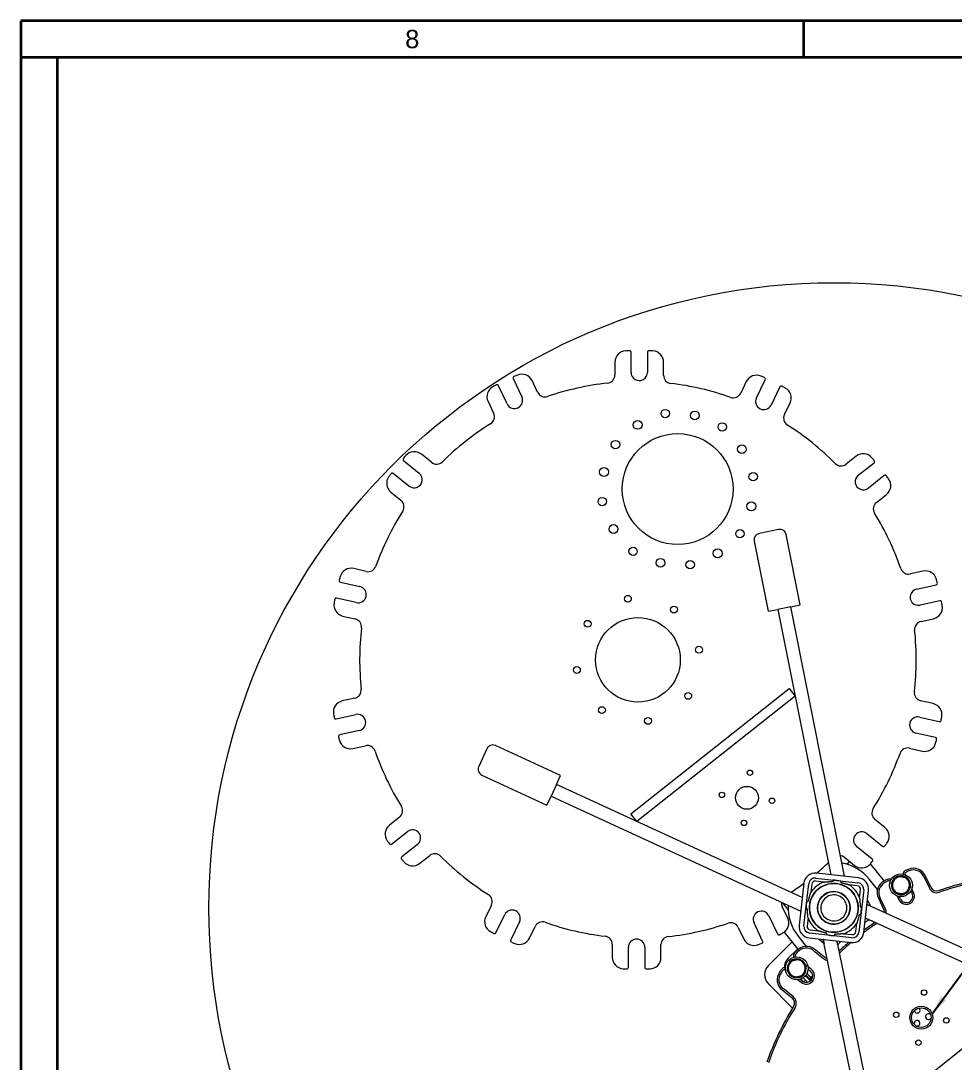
# Model space of a CAD drawing. Header units: inches. Extents: x 19 to 503, y 7 to 322.
# Drawn here: x 18.7 to 90.4, y 242.6 to 322.5 of the extents above; entities that cross this region are included whole.
import ezdxf

# ---------------------------------------------------------------- set-up
doc = ezdxf.new("R2010")
doc.units = ezdxf.units.IN
doc.header["$LTSCALE"] = 15
doc.header["$MEASUREMENT"] = 0
doc.layers.get('0').update_dxf_attribs({"lineweight": 25})
for name, color, linetype, lineweight in [('Border', 7, 'Continuous', 35), ('Dimension (ANSI)', 7, 'Continuous', 25), ('Symbol (ANSI)', 7, 'Continuous', 25), ('Visible', 7, 'Continuous', 18)]:
    doc.layers.add(name, color=color, linetype=linetype, lineweight=lineweight)
doc.styles.add('MEMCOR Medium', font='arial.ttf')
doc.styles.add('Standard A-B-C', font='arial.ttf')
doc.styles.add('Standard D-E', font='arial.ttf')
doc.dimstyles.new('Default (ANSI)', dxfattribs={"dimscale": 15, "dimtxt": 0.15, "dimasz": 0.098425, "dimexe": 0.125, "dimexo": 0.0625, "dimgap": 0.031496, "dimtad": 0, "dimtih": 1, "dimtoh": 1, "dimdec": 4, "dimrnd": 1e-08, "dimzin": 3, "dimdsep": 46, "dimlunit": 5, "dimtxsty": 'MEMCOR Medium', "dimcen": 0.09, "dimdle": 0.393701, "dimclrd": 256, "dimclre": 256, "dimclrt": 256, "dimadec": 0, "dimazin": 1, "dimtfac": 0.8, "dimtofl": 0, "dimtmove": 0, "dimatfit": 3, "dimfxl": 1, "dimfrac": 1, "dimtolj": 1, "dimtzin": 4, "dimlwd": -1, "dimlwe": -1, "dimarcsym": 0})
doc.dimstyles.new('in [mm] D-E NeptuneBenson$7', dxfattribs={"dimscale": 15, "dimtxt": 0.15, "dimasz": 0.098425, "dimexe": 0.125, "dimexo": 0.063, "dimgap": 0.031496, "dimtad": 0, "dimtih": 1, "dimtoh": 1, "dimdec": 4, "dimrnd": 1e-08, "dimzin": 3, "dimdsep": 46, "dimlunit": 5, "dimtxsty": 'Standard D-E', "dimcen": 0.09, "dimdle": 0.393701, "dimclrd": 256, "dimclre": 256, "dimclrt": 256, "dimadec": 1, "dimazin": 1, "dimtfac": 1, "dimtofl": 0, "dimtmove": 0, "dimatfit": 3, "dimfxl": 1, "dimfrac": 1, "dimtolj": 1, "dimtzin": 4, "dimlwd": -1, "dimlwe": -1, "dimarcsym": 0})

# ---------------------------------------------------------------- blocks, each defined once
blk = doc.blocks.new('Borders 22x34_D')
at = {"layer": 'Border'}
for p, q in [((33.5, 21.5), (1.25, 21.5)), ((1.25, 21.5), (1.25, 0.5)), ((5.2578, 21.5), (5.2578, 21.3125)), ((33.3125, 21.3125), (1.25, 21.3125)), ((1.4375, 0.5), (1.4375, 21.3125))]:
    blk.add_line(p, q, dxfattribs=at)
at = {"layer": 'Border', "insert": (3.2539, 21.4062), "char_height": 0.094, "attachment_point": 5, "style": 'Standard A-B-C'}
blk.add_mtext('\\fArial|b0|i0;{\\H0.0940;8}', dxfattribs=at)
blk = doc.blocks.new('*D26')
at = {"layer": 'Defpoints', "color": 0, "transparency": 16777216}
for p in [(102.303, 297.506), (81.19, 254.398)]:
    blk.add_point(p, dxfattribs=at)
at = {"layer": 'Dimension (ANSI)', "transparency": 16777216}
for p, q in [((107.06, 307.218), (102.952, 298.832)), ((109.044, 307.218), (107.06, 307.218))]:
    blk.add_line(p, q, dxfattribs=at)
blk.add_solid([(102.731, 298.94), (103.173, 298.723), (102.303, 297.506)], dxfattribs=at)
at = {"layer": 'Dimension (ANSI)', "transparency": 16777216, "char_height": 2.25, "attachment_point": 1, "style": 'MEMCOR Medium'}
for s, insert in [('\\A1; \\fArial|b0|i0;R48 in', (128.891, 309.988)), ('\\A1;[R1219.2 mm]{\\P\\fArial|b0|i0;RADIAL CLEARANCE REQUIRED}', (109.517, 306.746))]:
    blk.add_mtext(s, dxfattribs=dict(at, insert=insert))

msp = doc.modelspace()

# ---------------------------------------------------------------- linework, layer by layer
at = {"layer": 'Visible'}
for p, q in [((65.609452, 295.512552), (65.616406, 297.055626)), ((66.876393, 297.049949), (66.86944, 295.506875)), ((64.372994, 296.301259), (64.36853, 295.310635)), ((68.108492, 295.293782), (68.112956, 296.284406)), ((56.561638, 295.031819), (57.224888, 293.63854)), ((56.087216, 293.096968), (55.423966, 294.490247)), ((58.433693, 293.984155), (58.0079, 294.878613)), ((74.46497, 294.804454), (74.031133, 293.91387)), ((75.236774, 293.557375), (75.912554, 294.94462)), ((77.045299, 294.392816), (76.36952, 293.005571)), ((54.630998, 293.271089), (55.056792, 292.376631)), ((77.39341, 292.275977), (77.827248, 293.166561)), ((48.143999, 288.738143), (49.346088, 287.770616)), ((50.285227, 288.606485), (49.513509, 289.227619)), ((82.908088, 289.077135), (82.130804, 288.462982)), ((83.062372, 287.618683), (84.273131, 288.575337)), ((48.55606, 286.789058), (47.353971, 287.756585)), ((85.054281, 287.586699), (83.843522, 286.630045)), ((47.168505, 286.314106), (47.940222, 285.692972)), ((84.449456, 285.528454), (85.22674, 286.142608)), ((76.938138, 283.446412), (75.467291, 283.152116)), ((78.605603, 277.661124), (77.526519, 283.054228)), ((75.075107, 282.563735), (76.154192, 277.170631)), ((45.276996, 280.225884), (44.312202, 280.45067)), ((88.030083, 280.253668), (87.063303, 280.037585)), ((43.290692, 279.41546), (44.793531, 279.065314)), ((87.536289, 278.872706), (89.042222, 279.209293)), ((44.507622, 277.838181), (43.004783, 278.188327)), ((77.87018, 277.513976), (76.889616, 277.317779)), ((77.87018, 277.513976), (78.605603, 277.661124)), ((82.009942, 256.824066), (77.87018, 277.513976)), ((89.317061, 277.979633), (87.811127, 277.643046)), ((43.463552, 276.808227), (44.428345, 276.58344)), ((76.154192, 277.170631), (76.889616, 277.317779)), ((76.889616, 277.317779), (80.966594, 256.941649)), ((87.879093, 276.387642), (88.845873, 276.603724)), ((65.596452, 261.632444), (77.758025, 271.242134)), ((77.758025, 271.242134), (78.22301, 270.653671)), ((44.400942, 270.502233), (43.434162, 270.286151)), ((78.22301, 270.653671), (66.061437, 261.043981)), ((88.816483, 270.081648), (87.851689, 270.306435)), ((42.962974, 268.910242), (44.468907, 269.246829)), ((87.772413, 269.051694), (89.275252, 268.701548)), ((44.743745, 268.017169), (43.237812, 267.680581)), ((88.989343, 267.474415), (87.486504, 267.82456)), ((44.249951, 266.636207), (45.216731, 266.85229)), ((54.539028, 266.615267), (53.912577, 265.252344)), ((60.199537, 264.563768), (55.202153, 266.860757)), ((87.003039, 266.663991), (87.967832, 266.439205)), ((54.158067, 264.589219), (59.15545, 262.29223)), ((59.886311, 263.882306), (59.468676, 262.973691)), ((59.886311, 263.882306), (60.199537, 264.563768)), ((78.75838, 255.207978), (59.886311, 263.882306)), ((59.15545, 262.29223), (59.468676, 262.973691)), ((59.468676, 262.973691), (78.640456, 254.161605)), ((66.061437, 261.043981), (65.596452, 261.632444)), ((47.830579, 261.361421), (47.053295, 260.747267)), ((85.11153, 260.575769), (84.339812, 261.196903)), ((47.225754, 259.303175), (48.436513, 260.25983)), ((83.723975, 260.100817), (84.926064, 259.13329)), ((49.217663, 259.271192), (48.006904, 258.314538)), ((84.136035, 258.151732), (82.933947, 259.119259)), ((49.371947, 257.81274), (50.149231, 258.426893)), ((81.994808, 258.28339), (82.766526, 257.662256)), ((82.417217, 257.943405), (82.18205, 257.755876)), ((83.982158, 257.784618), (85.039078, 256.459215)), ((79.806506, 256.695015), (83.036061, 256.33105)), ((83.073089, 256.704251), (79.85347, 257.067096)), ((86.643724, 256.963008), (86.642492, 256.965564)), ((88.089429, 256.818877), (88.519249, 255.926347)), ((88.636375, 255.982752), (88.206555, 256.875282)), ((78.880456, 256.291183), (78.51761, 253.071564)), ((78.889691, 253.0246), (79.253656, 256.254155)), ((79.497115, 256.226718), (79.426066, 255.596277)), ((80.409509, 256.380507), (79.779068, 256.451556)), ((81.115607, 256.547482), (81.100565, 256.414013)), ((81.72696, 256.478583), (81.711919, 256.345115)), ((83.008624, 256.087591), (82.378183, 256.158641)), ((84.533077, 255.814445), (83.919771, 256.583546)), ((85.507272, 256.418871), (85.508503, 256.416314)), ((87.312014, 255.575288), (87.170656, 255.868822)), ((83.476922, 255.778201), (83.112956, 252.548645)), ((83.162413, 255.175197), (83.233463, 255.805638)), ((83.486157, 252.511618), (83.849003, 255.731236)), ((84.60268, 255.139747), (85.0325, 254.247217)), ((85.149626, 254.303622), (84.719806, 255.196152)), ((86.035435, 255.322128), (86.176793, 255.028595)), ((86.293919, 255.085), (86.200654, 255.278667)), ((87.101623, 255.712551), (87.194888, 255.518883)), ((54.886625, 254.613898), (54.452787, 253.723314)), ((77.649037, 253.618786), (77.223243, 254.513244)), ((77.685921, 254.266142), (77.265214, 254.793719)), ((79.037225, 254.333701), (79.170693, 254.318659)), ((79.106123, 254.945054), (79.239592, 254.930012)), ((83.329388, 254.4691), (83.19592, 254.484141)), ((83.725539, 254.635713), (83.731801, 254.649499)), ((84.011843, 254.522289), (83.727322, 254.651533)), ((83.731801, 254.649499), (102.851613, 245.964293)), ((83.762319, 254.962068), (84.011843, 254.522289)), ((55.234735, 252.497059), (55.910515, 253.884303)), ((76.192819, 253.792907), (76.856069, 252.399628)), ((79.2042, 253.627603), (79.13315, 252.997162)), ((83.26049, 253.857746), (83.127021, 253.872788)), ((83.574573, 253.296151), (83.894091, 253.477441)), ((102.438032, 245.053826), (83.60957, 253.606686)), ((83.60957, 253.606686), (83.894091, 253.477441)), ((57.043261, 253.3325), (56.367481, 251.945255)), ((57.815064, 252.085421), (58.248902, 252.976005)), ((73.846341, 252.90572), (74.272135, 252.011262)), ((75.718396, 251.858056), (75.055146, 253.251335)), ((79.357989, 252.715209), (79.98843, 252.644159)), ((82.869498, 252.576083), (82.940547, 253.206524)), ((78.442271, 251.221255), (77.384316, 252.547956)), ((78.446842, 252.219254), (79.060813, 251.449319)), ((79.293524, 252.098549), (82.513143, 251.735704)), ((82.560107, 252.107785), (79.330551, 252.47175)), ((80.062693, 252.011865), (80.435903, 251.670719)), ((80.373227, 251.976869), (80.435903, 251.670719)), ((80.389047, 251.975086), (80.374214, 251.972049)), ((84.586078, 231.398761), (80.374214, 251.972049)), ((80.639653, 252.324217), (80.654694, 252.457685)), ((81.251006, 252.255318), (81.266048, 252.388787)), ((81.418075, 251.859116), (85.565759, 231.599326)), ((81.480751, 251.552966), (81.418075, 251.859116)), ((81.728609, 251.82412), (81.480751, 251.552966)), ((81.957103, 252.422293), (82.587544, 252.351244)), ((64.171543, 251.596093), (64.167079, 250.605469)), ((65.403642, 249.839926), (65.410595, 251.383)), ((66.670582, 251.377323), (66.663629, 249.834249)), ((67.907041, 250.588616), (67.911505, 251.57924)), ((76.155398, 249.986841), (77.975346, 251.80679)), ((78.408264, 251.2639), (77.673264, 250.5289)), ((79.620589, 251.129662), (80.395098, 250.512012)), ((80.476152, 250.61365), (79.701643, 251.231301)), ((78.107732, 250.609815), (78.101634, 250.603717)), ((78.255518, 250.632251), (78.253299, 250.634021)), ((77.467702, 249.648913), (77.46992, 249.647144)), ((79.190959, 249.568278), (79.275359, 249.652679)), ((79.459735, 249.67192), (79.205016, 249.875051)), ((79.210623, 249.704304), (79.378681, 249.570282)), ((78.419419, 248.889944), (78.674138, 248.686812)), ((78.755192, 248.78845), (78.587133, 248.922472)), ((78.63989, 248.940021), (78.85198, 248.727931)), ((78.81991, 249.031114), (79.162451, 248.688574)), ((78.871236, 248.719256), (79.001503, 248.849522)), ((79.399012, 248.805566), (79.006918, 249.19766)), ((79.045997, 249.247665), (79.43604, 248.857622)), ((79.113524, 249.356915), (79.231207, 249.239232)), ((79.231207, 249.239232), (79.459916, 249.010522)), ((79.464514, 249.005925), (79.376126, 248.917536)), ((79.391498, 248.81308), (79.43604, 248.857622)), ((79.445692, 249.084422), (79.566279, 249.205009)), ((79.459916, 249.010522), (79.468751, 249.001688)), ((79.468751, 249.001688), (79.483064, 248.997853)), ((78.019011, 246.709014), (76.155398, 248.572628)), ((77.207684, 248.103975), (77.982192, 247.486325)), ((78.063246, 247.587963), (77.288737, 248.205613)), ((84.222736, 238.159457), (96.341365, 247.823247))]:
    msp.add_line(p, q, dxfattribs=at)
for centre, radius in [((81.190031, 254.398344), 48), ((68.23514, 292.345546), 0.321), ((66.125816, 291.479999), 0.3405), ((70.510862, 292.204786), 0.3405), ((72.614448, 291.325214), 0.321), ((64.41711, 289.970449), 0.321), ((69.194251, 286.553837), 4.255), ((74.123998, 289.616508), 0.3405), ((63.537538, 287.866862), 0.3405), ((74.989545, 287.507184), 0.321), ((63.396779, 285.591141), 0.321), ((74.848785, 285.231463), 0.3405), ((64.262325, 283.481817), 0.3405), ((73.969213, 283.127877), 0.321), ((65.771876, 281.773111), 0.321), ((72.260507, 281.618326), 0.3405), ((67.875462, 280.893539), 0.3405), ((70.151183, 280.752779), 0.321), ((65.365512, 278.131325), 0.2635), ((68.906083, 277.30641), 0.2635), ((66.140017, 273.444937), 3.25), ((62.278545, 276.211003), 0.2635), ((70.826405, 274.219443), 0.2635), ((61.45363, 272.670432), 0.2635), ((70.00149, 270.678872), 0.2635), ((63.373951, 269.583465), 0.2635), ((66.914523, 268.75855), 0.2635), ((74.735092, 264.776705), 0.2085), ((72.585142, 263.077942), 0.2085), ((74.509461, 262.852408), 0.88), ((76.433758, 262.626777), 0.2085), ((74.283807, 260.928015), 0.2085), ((86.339579, 256.142568), 0.875), ((81.183306, 254.4014), 1.875), ((81.183306, 254.4014), 1.25), ((78.337468, 249.761097), 0.875), ((88.117848, 247.902064), 0.2085), ((85.975548, 246.193664), 0.2085), ((87.900948, 245.976764), 0.88), ((87.900948, 245.976764), 0.75), ((89.826248, 245.759864), 0.2085), ((87.683948, 244.051464), 0.2085)]:
    msp.add_circle(centre, radius, dxfattribs=at)
for centre, radius, start, end in [((65.242985, 296.297339), 0.87, 92.24789462, 179.74181448), ((66.140017, 273.444937), 23.74, 91.56141901, 92.24789462), ((65.496407, 297.056167), 0.12, 359.74181448, 91.56141901), ((66.996392, 297.049408), 0.12, 87.92220996, 179.74181448), ((66.140017, 273.444937), 23.74, 87.23573435, 87.92220996), ((67.242965, 296.288326), 0.87, 359.74181448, 87.23573435), ((56.669988, 295.083397), 0.12, 113.63649567, 205.4561002), ((66.140017, 273.444937), 23.74, 112.95002006, 113.63649567), ((57.222364, 294.50467), 0.87, 25.4561002, 112.95002006), ((63.738536, 295.313474), 0.63, 276.26679333, 359.74181448), ((66.239446, 295.509713), 0.63, 179.74181448, 359.74181448), ((68.738486, 295.290943), 0.63, 179.74181448, 263.21683564), ((75.247104, 294.423447), 0.87, 66.5336089, 154.02752877), ((66.140017, 273.444937), 23.74, 65.84713329, 66.5336089), ((75.804673, 294.997172), 0.12, 334.02752877, 65.84713329), ((55.416534, 293.645032), 0.87, 117.96218033, 205.4561002), ((66.140017, 273.444937), 23.74, 117.27570472, 117.96218033), ((55.315616, 294.438668), 0.12, 25.4561002, 117.27570472), ((66.140017, 273.444937), 21.37, 96.26679333, 108.93112135), ((66.140017, 273.444937), 21.37, 70.55250761, 83.21683564), ((77.15318, 294.340263), 0.12, 62.20792424, 154.02752877), ((66.140017, 273.444937), 23.74, 61.52144863, 62.20792424), ((77.045114, 293.547569), 0.87, 334.02752877, 61.52144863), ((56.656052, 293.367754), 0.63, 205.4561002, 25.4561002), ((59.00253, 294.254942), 0.63, 205.4561002, 288.93112135), ((73.46476, 294.189772), 0.63, 250.55250761, 334.02752877), ((75.803147, 293.281473), 0.63, 154.02752877, 334.02752877), ((54.487955, 292.105845), 0.63, 301.98107904, 25.4561002), ((77.959783, 292.000075), 0.63, 154.02752877, 237.50254992), ((66.140017, 273.444937), 21.37, 121.98107904, 134.64540707), ((66.140017, 273.444937), 21.37, 44.8382219, 57.50254992), ((48.968013, 288.549876), 0.87, 51.17038591, 138.66430578), ((48.21924, 288.831625), 0.12, 139.35078139, 231.17038591), ((66.140017, 273.444937), 23.74, 138.66430578, 139.35078139), ((50.680241, 289.097263), 0.63, 231.17038591, 314.64540707), ((83.447453, 288.394505), 0.87, 40.81932319, 128.31324305), ((66.140017, 273.444937), 23.74, 40.13284758, 40.81932319), ((84.198736, 288.669493), 0.12, 308.31324305, 40.13284758), ((81.740229, 288.9573), 0.63, 224.8382219, 308.31324305), ((47.714, 286.991848), 0.87, 143.67646604, 231.17038591), ((66.140017, 273.444937), 23.74, 142.98999044, 143.67646604), ((47.27873, 287.663104), 0.12, 51.17038591, 142.98999044), ((48.951074, 287.279837), 0.63, 231.17038591, 51.17038591), ((83.452947, 287.124364), 0.63, 128.3132422, 308.31324305), ((85.128676, 287.492544), 0.12, 36.49363853, 128.31324305), ((66.140017, 273.444937), 23.74, 35.80716292, 36.49363853), ((84.687374, 286.825238), 0.87, 308.31324305, 35.80716292), ((47.545208, 285.202194), 0.63, 327.69536475, 51.17038591), ((84.840031, 285.034135), 0.63, 128.31324305, 211.78826421), ((66.140017, 273.444937), 21.37, 147.69536475, 160.35969278), ((66.140017, 273.444937), 21.37, 19.12393618, 31.78826421), ((75.56539, 282.661834), 0.5, 101.31467163, 191.31467163), ((77.036236, 282.95613), 0.5, 11.31467163, 101.31467163), ((45.41995, 280.83945), 0.63, 256.88467163, 340.35969278), ((66.140017, 273.444937), 23.74, 164.37859149, 165.0650671), ((44.114789, 279.603364), 0.87, 76.88467163, 164.37859149), ((86.925884, 280.652416), 0.63, 199.12393618, 282.59895734), ((88.219853, 279.404617), 0.87, 15.10503747, 102.59895734), ((43.317922, 279.53233), 0.12, 165.0650671, 256.88467162), ((44.650576, 278.451748), 0.63, 256.88467163, 76.88467163), ((89.016047, 279.326404), 0.12, 282.59895734, 14.41856186), ((66.140017, 273.444937), 23.74, 14.41856186, 15.10503747), ((87.673708, 278.257876), 0.63, 102.59895734, 282.59895734), ((43.660965, 277.655533), 0.87, 169.39075176, 256.88467163), ((66.140017, 273.444937), 23.74, 168.70427615, 169.39075176), ((42.977554, 278.071457), 0.12, 76.88467163, 168.70427615), ((88.656104, 277.452775), 0.87, 282.59895734, 10.09287721), ((89.343236, 277.862523), 0.12, 10.77935281, 102.59895734), ((66.140017, 273.444937), 23.74, 10.09287721, 10.77935281), ((44.285391, 275.969874), 0.63, 353.40965047, 76.88467163), ((66.140017, 273.444937), 21.37, 173.40965047, 186.0739785), ((88.016512, 275.772812), 0.63, 102.59895734, 186.0739785), ((66.140017, 273.444937), 21.37, 353.40965047, 6.0739785), ((44.263523, 271.117063), 0.63, 282.59895734, 6.0739785), ((43.623931, 269.4371), 0.87, 102.59895734, 190.09287721), ((87.994644, 270.920001), 0.63, 173.40965047, 256.88467163), ((88.619069, 269.234342), 0.87, 349.39075176, 76.88467163), ((66.140017, 273.444937), 23.74, 190.09287721, 190.77935281), ((42.936799, 269.027352), 0.12, 190.77935281, 282.59895734), ((44.606326, 268.631999), 0.63, 282.59895734, 102.59895734), ((87.629458, 268.438127), 0.63, 76.88467163, 256.88467163), ((89.302481, 268.818418), 0.12, 256.88467163, 348.70427615), ((66.140017, 273.444937), 23.74, 348.70427615, 349.39075176), ((43.263987, 267.563471), 0.12, 102.59895734, 194.41856186), ((66.140017, 273.444937), 23.74, 194.41856186, 195.10503747), ((44.060182, 267.485258), 0.87, 195.10503747, 282.59895734), ((88.165246, 267.286511), 0.87, 256.88467163, 344.37859149), ((88.962113, 267.357545), 0.12, 345.0650671, 76.88467163), ((66.140017, 273.444937), 23.74, 344.37859149, 345.0650671), ((45.354151, 266.237459), 0.63, 19.12393618, 102.59895734), ((66.140017, 273.444937), 21.37, 199.12393618, 211.78826421), ((54.993336, 266.40645), 0.5, 65.31467163, 155.31467163), ((66.140017, 273.444937), 21.37, 327.69536475, 340.35969278), ((86.860084, 266.050425), 0.63, 76.88467163, 160.35969278), ((54.366884, 265.043527), 0.5, 155.31467163, 245.31467163), ((47.440004, 261.85574), 0.63, 308.31324305, 31.78826421), ((84.734827, 261.687681), 0.63, 147.69536475, 231.17038591), ((47.59266, 260.064637), 0.87, 128.31324305, 215.80716292), ((48.827088, 259.765511), 0.63, 308.31324305, 128.31324305), ((83.328961, 259.610038), 0.63, 51.17038591, 231.17038591), ((84.566034, 259.898027), 0.87, 323.67646604, 51.17038591), ((66.140017, 273.444937), 23.74, 215.80716292, 216.49363853), ((47.151359, 259.397331), 0.12, 216.49363853, 308.31324305), ((85.001304, 259.226771), 0.12, 231.17038591, 322.98999044), ((66.140017, 273.444937), 23.74, 322.98999044, 323.67646604), ((48.081299, 258.220382), 0.12, 128.31324305, 220.13284758), ((50.539806, 257.932575), 0.63, 44.8382219, 128.31324305), ((66.140017, 273.444937), 21.37, 224.8382219, 237.50254992), ((81.599794, 257.792611), 0.63, 51.17038591, 81.63587494), ((66.140017, 273.444937), 23.74, 220.13284758, 220.81932319), ((48.832581, 258.49537), 0.87, 220.81932319, 308.31324305), ((66.140017, 273.444937), 21.37, 309.96301678, 313.23926818), ((81.183306, 254.4014), 3.5, 38.57, 79.7594974), ((83.312021, 258.339999), 0.87, 231.17038591, 318.66430578), ((66.140017, 273.444937), 23.74, 318.66430578, 319.35078139), ((84.060795, 258.05825), 0.12, 319.35078139, 51.17038591), ((87.305586, 256.441398), 1, 25.71428571, 113.20820558), ((79.75492, 256.192632), 0.88, 83.57, 173.57), ((79.750511, 256.19816), 0.5, 83.57, 173.57), ((82.974538, 255.829787), 0.88, 353.57, 83.57), ((85.399155, 256.366805), 0.25, 47.96743933, 117.53389024), ((86.339579, 256.142568), 0.7295, 112.48628419, 164.36800152), ((86.339579, 256.142568), 0.656, 78.42714286, 138.42714286), ((86.339579, 256.142568), 0.7295, 52.48628419, 104.36800152), ((86.339579, 256.142568), 0.656, 18.42714286, 78.42714286), ((86.750609, 257.01763), 0.25, 113.89468119, 183.4611321), ((86.750609, 257.01763), 0.12, 113.89468119, 205.71428571), ((96.318048, 235.422064), 23.87, 113.20820558, 113.89468119), ((96.318048, 235.422064), 23.74, 113.20820558, 113.89468119), ((86.339579, 256.142568), 0.7295, 352.48628419, 44.36800152), ((87.305586, 256.441398), 0.87, 25.71428571, 113.20820558), ((96.318048, 235.422064), 21.5, 96.52497884, 109.18930687), ((96.318048, 235.422064), 21.37, 96.52497884, 109.18930687), ((66.140017, 273.444937), 21.37, 303.39007507, 306.59575753), ((81.183306, 254.4014), 1.875, 353.57, 173.57), ((81.183306, 254.4014), 2.125, 111.35465121, 145.78534879), ((79.750511, 256.19816), 0.255, 83.57, 173.57), ((81.183306, 254.4014), 2.125, 75.24670649, 91.89329351), ((81.183306, 254.4014), 2.125, 21.35465121, 55.78534879), ((82.980067, 255.834195), 0.255, 353.57, 83.57), ((82.980067, 255.834195), 0.5, 353.57, 83.57), ((85.503649, 255.573631), 1, 118.22036585, 205.71428571), ((85.503649, 255.573631), 0.87, 118.22036585, 205.71428571), ((96.318048, 235.422064), 23.87, 117.53389024, 118.22036585), ((96.318048, 235.422064), 23.74, 117.53389024, 118.22036585), ((85.399155, 256.366805), 0.12, 25.71428571, 117.53389024), ((86.339579, 256.142568), 0.7295, 172.48628419, 224.36800152), ((86.339579, 256.142568), 0.656, 138.42714286, 198.42714286), ((86.339579, 256.142568), 0.656, 198.42714286, 258.42714286), ((86.339579, 256.142568), 0.7295, 292.48628419, 344.36800152), ((86.339579, 256.142568), 0.656, 318.42714286, 18.42714286), ((89.08686, 256.199694), 0.63, 205.71428571, 289.18930687), ((89.08686, 256.199694), 0.5, 205.71428571, 289.18930687), ((54.320252, 254.8898), 0.63, 334.02752877, 57.50254992), ((81.183306, 254.4014), 1.25, 353.57, 173.57), ((81.183306, 254.4014), 1, 353.57, 173.57), ((86.339579, 256.142568), 0.7295, 232.48628419, 284.36800152), ((86.744403, 255.301942), 0.63, 205.71428571, 25.71428571), ((86.339579, 256.142568), 0.656, 258.42714286, 318.42714286), ((86.744403, 255.301942), 0.5, 205.71428571, 25.71428571), ((56.476888, 253.608402), 0.63, 334.02752877, 154.02752877), ((77.792079, 254.78403), 0.63, 174.90496164, 205.4561002), ((81.183306, 254.4014), 3.5, 176.76381622, 218.57), ((81.183306, 254.4014), 2.125, 165.24670649, 181.89329351), ((81.183306, 254.4014), 1.875, 173.57, 353.57), ((81.183306, 254.4014), 1.25, 173.57, 353.57), ((81.183306, 254.4014), 1, 173.57, 353.57), ((81.183306, 254.4014), 2.125, 345.24670649, 1.89329351), ((84.582015, 254.030275), 0.5, 0.67642718, 25.71428571), ((84.582015, 254.030275), 0.63, 355.24879669, 25.71428571), ((55.234921, 253.342306), 0.87, 154.02752877, 241.52144863), ((75.623983, 253.522121), 0.63, 25.4561002, 205.4561002), ((76.863501, 253.244843), 0.87, 297.96218033, 25.4561002), ((81.183306, 254.4014), 2.125, 201.35465121, 235.78534879), ((58.815275, 252.700103), 0.63, 70.55250761, 154.02752877), ((66.140017, 273.444937), 21.37, 250.55250761, 263.21683564), ((66.140017, 273.444937), 21.37, 276.26679333, 288.93112135), ((73.277505, 252.634933), 0.63, 25.4561002, 108.93112135), ((79.392075, 252.973013), 0.88, 173.57, 263.57), ((79.386546, 252.968605), 0.5, 173.57, 263.57), ((79.386546, 252.968605), 0.255, 173.57, 263.57), ((81.183306, 254.4014), 2.125, 291.35465121, 325.78534879), ((96.318048, 235.422064), 21.37, 123.64540345, 126.90345854), ((96.318048, 235.422064), 21.5, 123.8609973, 126.57747893), ((66.140017, 273.444937), 23.74, 241.52144863, 242.20792424), ((55.126855, 252.549611), 0.12, 242.20792424, 334.02752877), ((56.475362, 251.892703), 0.12, 154.02752877, 245.84713329), ((57.03293, 252.466428), 0.87, 246.5336089, 334.02752877), ((63.541549, 251.598932), 0.63, 359.74181448, 83.21683564), ((66.040589, 251.380162), 0.63, 359.74181448, 179.74181448), ((68.541498, 251.576401), 0.63, 96.26679333, 179.74181448), ((75.057671, 252.385204), 0.87, 205.4561002, 292.95002006), ((75.610046, 251.806478), 0.12, 293.63649567, 25.4561002), ((76.964419, 252.451207), 0.12, 205.4561002, 297.27570472), ((66.140017, 273.444937), 23.74, 297.27570472, 297.96218033), ((81.183306, 254.4014), 2.125, 255.24670649, 271.89329351), ((82.611693, 252.610168), 0.88, 263.57, 353.57), ((82.616102, 252.60464), 0.5, 263.57, 353.57), ((82.616102, 252.60464), 0.255, 263.57, 353.57), ((66.140017, 273.444937), 23.74, 245.84713329, 246.5336089), ((66.140017, 273.444937), 23.74, 292.95002006, 293.63649567), ((96.318048, 235.422064), 23.87, 138.9224913, 139.6089669), ((96.318048, 235.422064), 23.74, 138.9224913, 139.6089669), ((79.078153, 250.449469), 1, 51.42857143, 138.9224913), ((79.078153, 250.449469), 0.87, 51.42857143, 138.9224913), ((96.318048, 235.422064), 21.5, 130.56252107, 133.2790027), ((96.318048, 235.422064), 21.37, 130.23654146, 133.49459655), ((65.03707, 250.601549), 0.87, 179.74181448, 267.23573435), ((67.03705, 250.592536), 0.87, 272.24789462, 359.74181448), ((78.337945, 249.86422), 0.94, 135, 183.61221051), ((78.337468, 249.761097), 0.7295, 138.20056991, 190.08228723), ((78.337468, 249.761097), 0.656, 104.14142857, 164.14142857), ((78.337468, 249.761097), 0.7295, 78.20056991, 130.08228723), ((78.328118, 250.72784), 0.25, 139.6089669, 209.17541781), ((78.337468, 249.761097), 0.656, 44.14142857, 104.14142857), ((78.328118, 250.72784), 0.12, 139.6089669, 231.42857143), ((78.337468, 249.761097), 0.7295, 18.20056991, 70.08228723), ((80.787897, 251.004566), 0.63, 231.42857143, 261.97970999), ((80.787897, 251.004566), 0.5, 231.42857143, 256.57951098), ((66.140017, 273.444937), 23.74, 267.23573435, 267.92220996), ((65.283643, 249.840467), 0.12, 267.92220996, 359.74181448), ((66.783628, 249.833708), 0.12, 179.74181448, 271.56141901), ((66.140017, 273.444937), 23.74, 271.56141901, 272.24789462), ((76.862505, 249.279735), 1, 135, 225), ((77.831174, 248.885806), 1, 143.93465156, 231.42857143), ((96.318048, 235.422064), 23.87, 143.24817595, 143.93465156), ((96.318048, 235.422064), 23.74, 143.24817595, 143.93465156), ((77.392883, 249.555093), 0.25, 73.68172505, 143.24817595), ((77.392883, 249.555093), 0.12, 51.42857143, 143.24817595), ((78.337468, 249.761097), 0.7295, 198.20056991, 250.08228723), ((78.337468, 249.761097), 0.656, 164.14142857, 224.14142857), ((78.337468, 249.761097), 0.656, 284.14142857, 344.14142857), ((79.066937, 249.179366), 0.63, 231.42857143, 51.42857143), ((79.066937, 249.179366), 0.5, 231.42857143, 51.42857143), ((78.337468, 249.761097), 0.656, 344.14142857, 44.14142857), ((78.337468, 249.761097), 0.7295, 318.20056991, 10.08228723), ((77.831174, 248.885806), 0.87, 143.93465156, 231.42857143), ((78.337468, 249.761097), 0.656, 224.14142857, 284.14142857), ((78.337468, 249.761097), 0.7295, 258.20056991, 310.08228723), ((77.670448, 247.095409), 0.5, 327.95355027, 51.42857143), ((77.670448, 247.095409), 0.63, 327.95355027, 51.42857143), ((96.318048, 235.422064), 21.5, 147.95355027, 160.6178783), ((96.318048, 235.422064), 21.37, 147.95355027, 160.6178783), ((87.584497, 246.549017), 0.21875, 191.23129023, 46.65305321), ((88.45051, 246.049039), 0.21875, 38.70258432, 336.28194766), ((87.584485, 245.549039), 0.21875, 239.39300166, 227.61319654)]:
    msp.add_arc(centre, radius, start, end, dxfattribs=at)
for points, weights in [([(85.848817, 256.577871), (85.965457, 256.70937), (86.10014, 256.861213)], [1, 1.0379548493, 1]), ([(86.10014, 256.861213), (86.298981, 256.820495), (86.471182, 256.785232)], [1, 1.0379548493, 1]), ([(86.471182, 256.785232), (86.643383, 256.749969), (86.842224, 256.709251)], [1, 1.0379548493, 1]), ([(86.842224, 256.709251), (86.906382, 256.516691), (86.961944, 256.349929)], [1, 1.0379548493, 1]), ([(85.597495, 256.29453), (85.732178, 256.446372), (85.848817, 256.577871)], [1, 1.0379548493, 1]), ([(85.717215, 255.935207), (85.661653, 256.101969), (85.597495, 256.29453)], [1, 1.0379548493, 1]), ([(85.836934, 255.575885), (85.772777, 255.768445), (85.717215, 255.935207)], [1, 1.0379548493, 1]), ([(87.081663, 255.990606), (86.94698, 255.838764), (86.830341, 255.707265)], [1, 1.0379548493, 1]), ([(86.961944, 256.349929), (87.017506, 256.183166), (87.081663, 255.990606)], [1, 1.0379548493, 1]), ([(86.207977, 255.499904), (86.035775, 255.535167), (85.836934, 255.575885)], [1, 1.0379548493, 1]), ([(86.579019, 255.423923), (86.380178, 255.464641), (86.207977, 255.499904)], [1, 1.0379548493, 1]), ([(86.830341, 255.707265), (86.713702, 255.575766), (86.579019, 255.423923)], [1, 1.0379548493, 1]), ([(77.706436, 249.940358), (77.754469, 250.109443), (77.809933, 250.304685)], [1, 1.0379548493, 1]), ([(77.809933, 250.304685), (78.006749, 250.354273), (78.177197, 250.397218)], [1, 1.0379548493, 1]), ([(78.177197, 250.397218), (78.347645, 250.440162), (78.544461, 250.489751)], [1, 1.0379548493, 1]), ([(78.544461, 250.489751), (78.685814, 250.344097), (78.808229, 250.217957)], [1, 1.0379548493, 1]), ([(77.60294, 249.576032), (77.658403, 249.771274), (77.706436, 249.940358)], [1, 1.0379548493, 1]), ([(77.866708, 249.304238), (77.744293, 249.430378), (77.60294, 249.576032)], [1, 1.0379548493, 1]), ([(78.808229, 250.217957), (78.930644, 250.091817), (79.071997, 249.946163)], [1, 1.0379548493, 1]), ([(78.9685, 249.581836), (78.920468, 249.412752), (78.865004, 249.21751)], [1, 1.0379548493, 1]), ([(79.071997, 249.946163), (79.016533, 249.750921), (78.9685, 249.581836)], [1, 1.0379548493, 1]), ([(78.130476, 249.032444), (77.989123, 249.178098), (77.866708, 249.304238)], [1, 1.0379548493, 1]), ([(78.49774, 249.124977), (78.327292, 249.082033), (78.130476, 249.032444)], [1, 1.0379548493, 1]), ([(78.865004, 249.21751), (78.668188, 249.167922), (78.49774, 249.124977)], [1, 1.0379548493, 1]), ([(79.122656, 249.374955), (79.172216, 249.298223), (79.231207, 249.239232)], [1.01650877275, 1.02582203242, 1]), ([(79.231207, 249.239232), (79.316902, 249.153537), (79.445692, 249.084422)], [1, 1.0379548493, 1]), ([(79.445692, 249.084422), (79.439467, 249.030972), (79.459916, 249.010522)], [1, 1.0379548493, 1]), ([(79.459916, 249.010522), (79.480067, 248.990372), (79.532142, 248.996108)], [1, 1.03737864532, 1.00113491292])]:
    msp.add_rational_spline(points, weights, degree=2, dxfattribs=at)
for points in [[(80.409509, 256.380507), (80.758298, 256.426192), (81.100565, 256.414013)], [(81.711919, 256.345115), (82.048311, 256.28081), (82.378183, 256.158641)], [(79.239592, 254.930012), (79.303896, 255.266405), (79.426066, 255.596277)], [(83.162413, 255.175197), (83.208099, 254.826409), (83.19592, 254.484141)], [(79.2042, 253.627603), (79.158514, 253.976392), (79.170693, 254.318659)], [(83.127021, 253.872788), (83.062717, 253.536395), (82.940547, 253.206524)], [(80.654694, 252.457685), (80.318301, 252.52199), (79.98843, 252.644159)], [(81.957103, 252.422293), (81.608315, 252.376608), (81.266048, 252.388787)]]:
    msp.add_open_spline(points, degree=2, dxfattribs=at)

# ---------------------------------------------------------------- block references
at = {"xscale": 15, "yscale": 15, "zscale": 15}
msp.add_blockref('Borders 22x34_D', (0, 0), dxfattribs=at)

# ---------------------------------------------------------------- dimensions: what is measured, and where the dimension line sits
at = {"layer": 'Dimension (ANSI)'}
dim = msp.add_radius_dim(center=(81.190031, 254.398344), mpoint=(102.303038, 297.505663), text=' \\fArial|b0|i0;<> in\\X[R1219.2 mm]{\\P\\fArial|b0|i0;RADIAL CLEARANCE REQUIRED}', dimstyle='Default (ANSI)', override={"dimgap": 0.031496, "dimdec": 4, "dimlfac": 1, "dimpost": '', "dimcen": 0, "dimtol": 0, "dimlim": 0, "dimtp": 0, "dimtm": 0, "dimtdec": 2, "dimtvp": -0.333333}, dxfattribs=at)
dim.commit()
dim.dimension.update_dxf_attribs({"geometry": '*D26', "text_midpoint": (133.762668, 307.218378), "dimtype": 164})

# ---------------------------------------------------------------- leaders
at = {"layer": 'Symbol (ANSI)', "annotation_type": 0, "has_hookline": 1, "hookline_direction": 0, "text_width": 42.369374}
msp.add_leader([(88.734683, 246.25834), (120.640725, 289.720977), (122.117103, 289.720977)], dimstyle='in [mm] D-E NeptuneBenson$7', override={"dimtad": 0}, dxfattribs=at)

doc.saveas('drawing.dxf')
